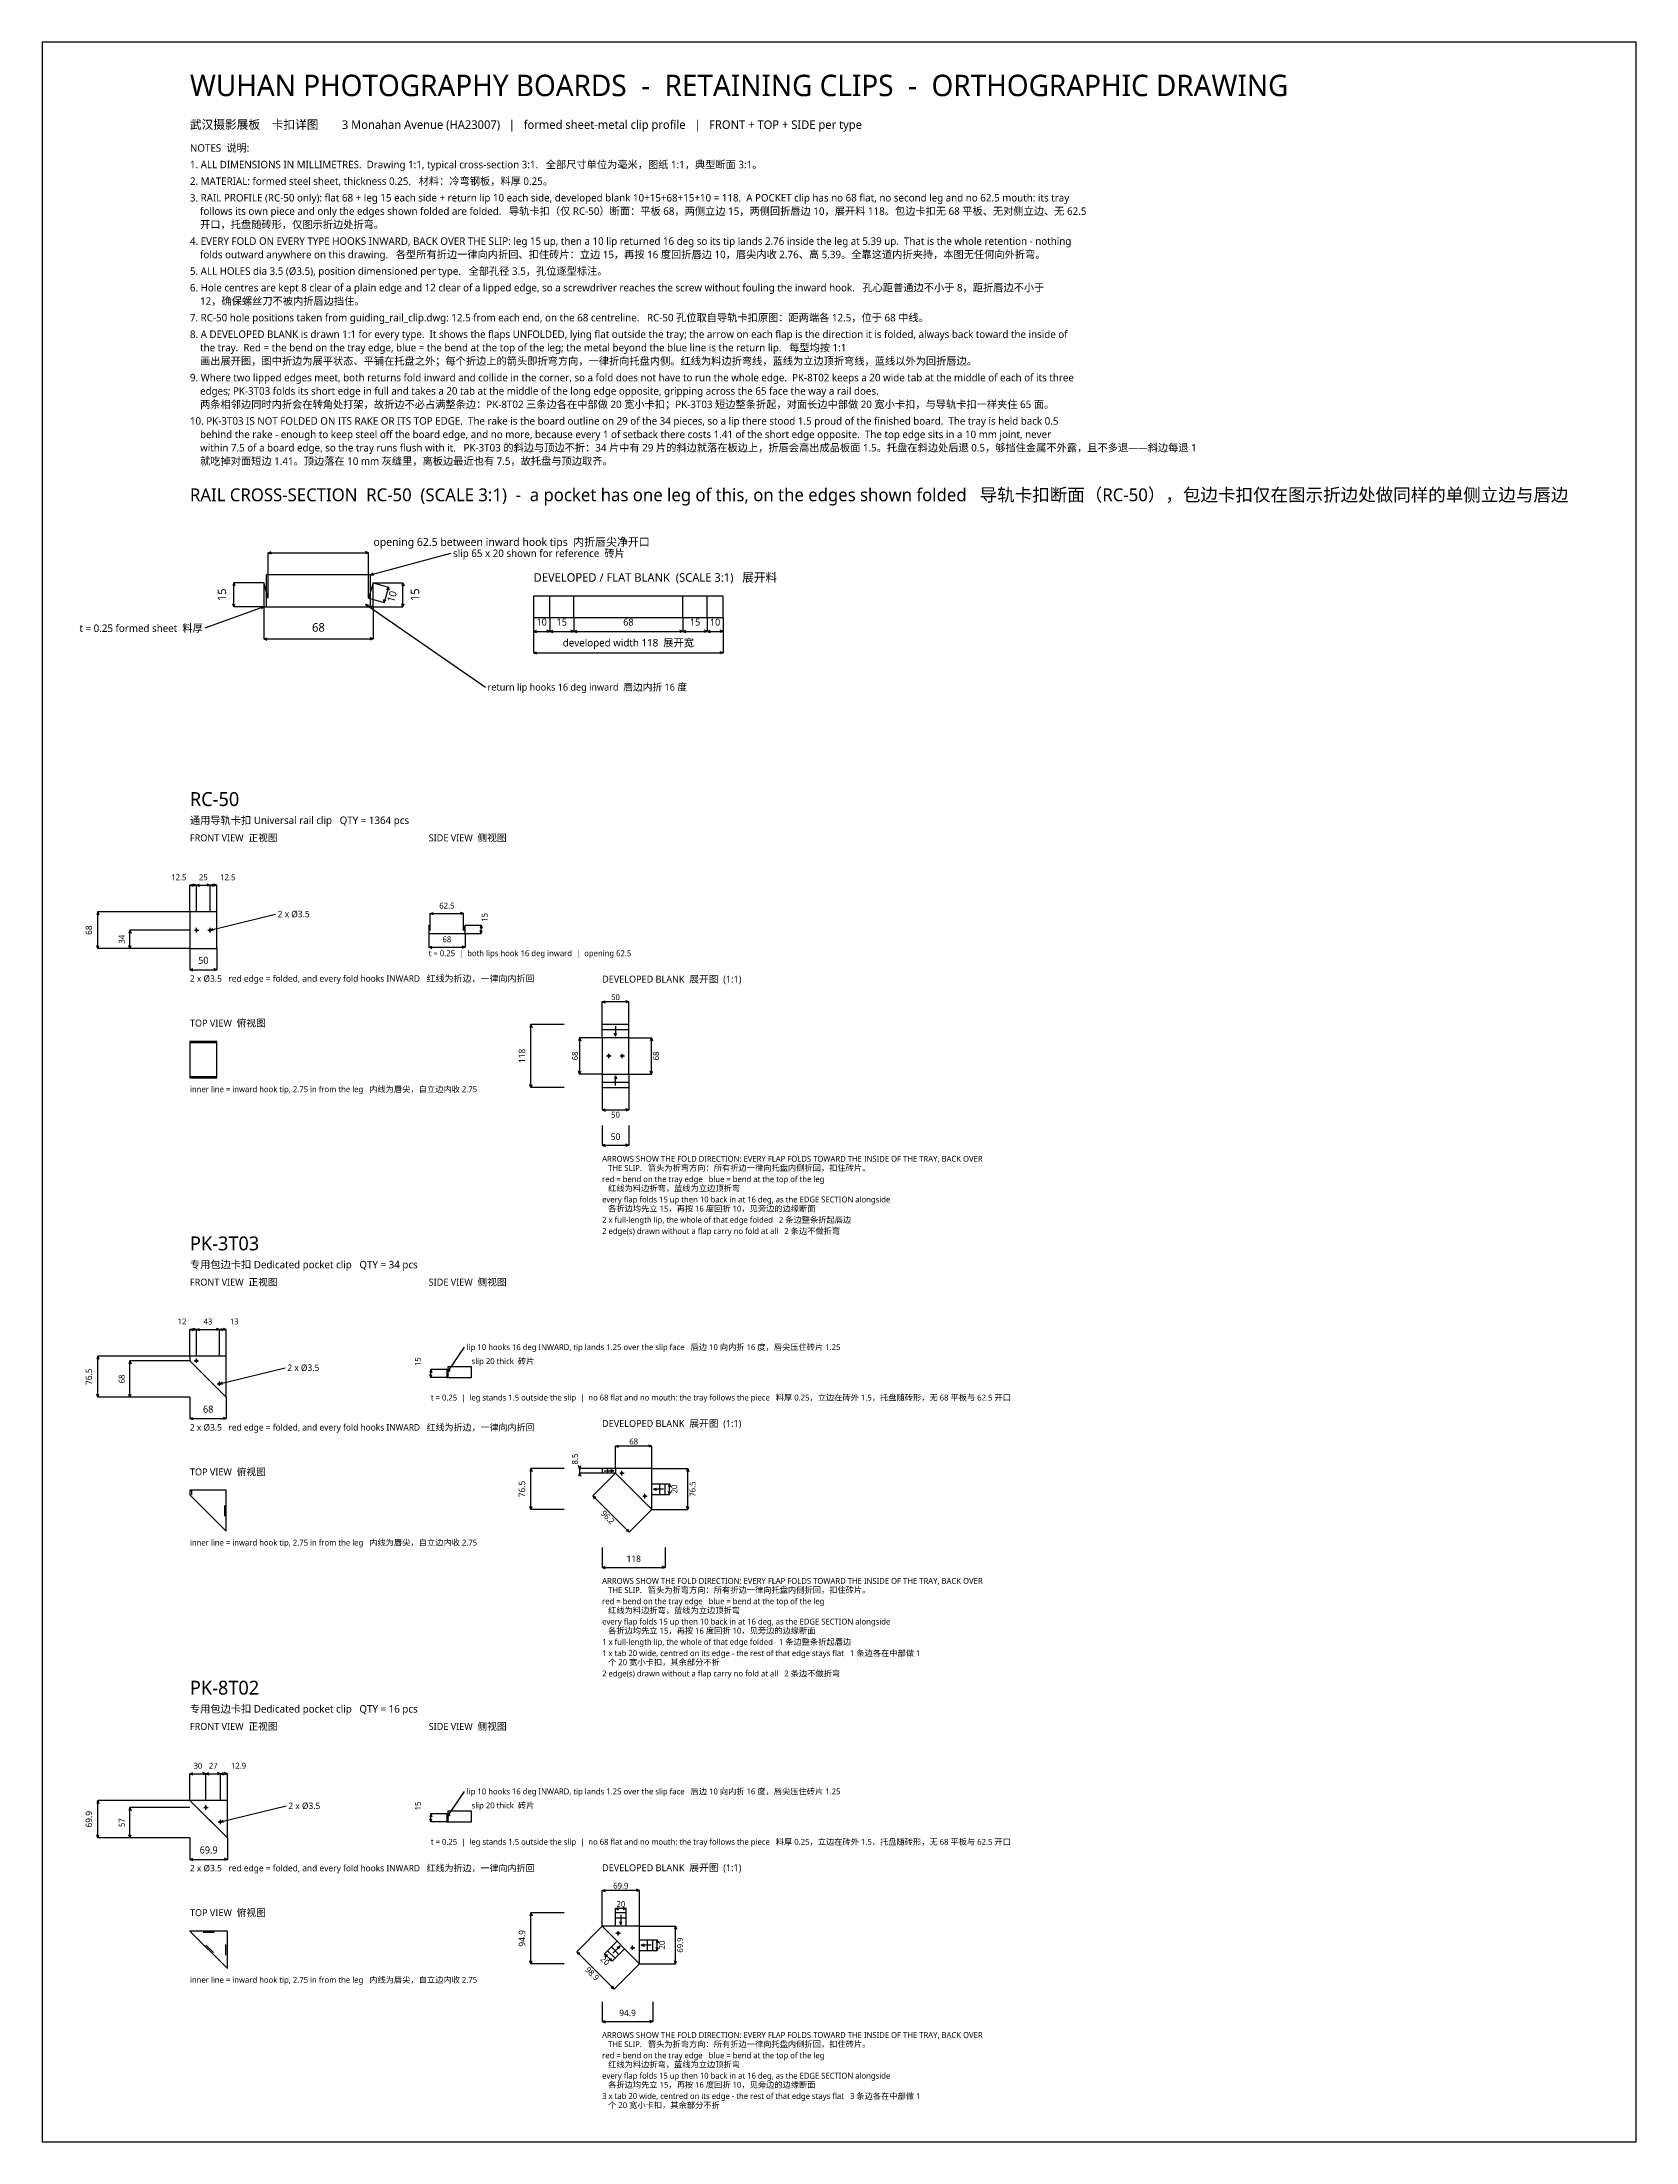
# Model space of a CAD drawing. Header units: millimetres. Extents: x -276 to 2701, y -3810 to 113.
import ezdxf
from ezdxf.enums import TextEntityAlignment as Align

# ---------------------------------------------------------------- set-up
doc = ezdxf.new("R2010")
doc.units = ezdxf.units.MM
for name, color, linetype in [('BORDER', 7, 'Continuous'), ('CL', 4, 'Continuous'), ('DIM', 8, 'Continuous'), ('HOLE', 1, 'Continuous'), ('LIP', 1, 'Continuous'), ('NOTE', 7, 'Continuous'), ('OUTLINE', 7, 'Continuous'), ('SECT', 7, 'Continuous'), ('TITLE', 7, 'Continuous')]:
    doc.layers.add(name, color=color, linetype=linetype)
doc.styles.add('CN', font='msyh.ttc')

msp = doc.modelspace()

# ---------------------------------------------------------------- linework, layer by layer
at = {"layer": 'BORDER'}
msp.add_lwpolyline([(-276.3, -3809.9), (2701.3, -3809.9), (2701.3, 113.1), (-276.3, 113.1), (-276.3, -3809.9)], dxfattribs=at)
at = {"layer": 'CL'}
for p, q in [((8.3, -1546), (16.6, -1546)), ((12.5, -1550.2), (12.5, -1541.8)), ((33.4, -1546), (41.6, -1546)), ((37.5, -1550.2), (37.5, -1541.8)), ((820, -1732), (770, -1732)), ((778.4, -1781), (786.6, -1781)), ((782.5, -1785.2), (782.5, -1776.8)), ((803.4, -1781), (811.6, -1781)), ((807.5, -1785.2), (807.5, -1776.8)), ((770, -1830), (820, -1830)), ((7.8, -2350.5), (16.1, -2350.5)), ((12, -2354.6), (12, -2346.3)), ((55, -2397.6), (55, -2389.3)), ((50.9, -2393.5), (59.1, -2393.5)), ((780, -2552), (780, -2560.5)), ((802.9, -2560.5), (811.1, -2560.5)), ((807, -2564.6), (807, -2556.3)), ((878, -2600.2), (878, -2580.2)), ((845.9, -2603.5), (854.1, -2603.5)), ((850, -2607.6), (850, -2599.3)), ((25.9, -3184.9), (34.1, -3184.9)), ((30, -3189.1), (30, -3180.8)), ((52.9, -3211.9), (61.1, -3211.9)), ((57, -3216.1), (57, -3207.8)), ((815, -3392), (795, -3392)), ((787.3, -3445.5), (801.4, -3459.6)), ((795.9, -3419.9), (804.1, -3419.9)), ((800, -3424.1), (800, -3415.8)), ((822.9, -3446.9), (831.1, -3446.9)), ((827, -3451.1), (827, -3442.8)), ((854.9, -3452), (854.9, -3432))]:
    msp.add_line(p, q, dxfattribs=at)
at = {"layer": 'DIM'}
for p, q in [((146.2, -841), (151.9, -838.9)), ((146.2, -841), (333.8, -841)), ((146.2, -841), (151.9, -843.1)), ((333.8, -841), (328.1, -838.9)), ((333.8, -841), (328.1, -843.1)), ((337.5, -882), (487.5, -842)), ((82, -897), (79.9, -902.6)), ((138, -897), (82, -897)), ((82, -942), (82, -897)), ((82, -897), (84.1, -902.6)), ((337.5, -882), (342.4, -878.6)), ((337.5, -882), (343.5, -882.5)), ((342, -897), (398, -897)), ((342, -897), (370.8, -905.2)), ((398, -897), (395.9, -902.6)), ((398, -942), (398, -897)), ((398, -897), (400.1, -902.6)), ((82, -942), (79.9, -936.4)), ((82, -942), (84.1, -936.4)), ((328, -937), (552, -1092)), ((328, -937), (333.8, -938.5)), ((328, -937), (331.5, -941.9)), ((333.8, -925.8), (362.6, -934.1)), ((362.6, -934.1), (362.2, -928.1)), ((370.8, -905.2), (362.6, -934.1)), ((362.6, -934.1), (366.1, -929.2)), ((370.8, -905.2), (367.3, -910.1)), ((370.8, -905.2), (371.3, -911.2)), ((398, -942), (395.9, -936.4)), ((398, -942), (400.1, -936.4)), ((138, -942), (28, -982)), ((138, -942), (82, -942)), ((138, -942), (132, -942)), ((138, -942), (133.4, -945.9)), ((138, -942), (138, -1002)), ((342, -942), (342, -1002)), ((342, -942), (398, -942)), ((642, -962), (642, -988)), ((672, -962), (672, -988)), ((672, -962), (672, -988)), ((717, -962), (717, -988)), ((717, -962), (717, -988)), ((921, -962), (921, -988)), ((921, -962), (921, -988)), ((966, -962), (966, -988)), ((966, -962), (966, -988)), ((996, -962), (996, -988)), ((138, -1002), (143.6, -999.9)), ((138, -1002), (342, -1002)), ((138, -1002), (143.6, -1004.1)), ((342, -1002), (336.4, -999.9)), ((342, -1002), (336.4, -1004.1)), ((642, -988), (647.6, -985.9)), ((642, -988), (672, -988)), ((642, -988), (647.6, -990.1)), ((642, -988), (642, -1028)), ((672, -988), (666.4, -985.9)), ((672, -988), (666.4, -990.1)), ((672, -988), (677.6, -985.9)), ((672, -988), (717, -988)), ((672, -988), (677.6, -990.1)), ((717, -988), (711.4, -985.9)), ((717, -988), (711.4, -990.1)), ((717, -988), (722.6, -985.9)), ((717, -988), (921, -988)), ((717, -988), (722.6, -990.1)), ((921, -988), (915.4, -985.9)), ((921, -988), (915.4, -990.1)), ((921, -988), (926.6, -985.9)), ((921, -988), (966, -988)), ((921, -988), (926.6, -990.1)), ((966, -988), (960.4, -985.9)), ((966, -988), (960.4, -990.1)), ((966, -988), (971.6, -985.9)), ((966, -988), (996, -988)), ((966, -988), (971.6, -990.1)), ((996, -988), (990.4, -985.9)), ((996, -988), (990.4, -990.1)), ((996, -988), (996, -1028)), ((642, -1028), (647.6, -1025.9)), ((642, -1028), (996, -1028)), ((642, -1028), (647.6, -1030.1)), ((996, -1028), (990.4, -1025.9)), ((996, -1028), (990.4, -1030.1)), ((0, -1462), (5.6, -1459.9)), ((0, -1512), (0, -1462)), ((0, -1462), (12.5, -1462)), ((0, -1462), (5.6, -1464.1)), ((12.5, -1462), (6.9, -1459.9)), ((12.5, -1462), (6.9, -1464.1)), ((12.5, -1462), (18.1, -1459.9)), ((12.5, -1512), (12.5, -1462)), ((12.5, -1512), (12.5, -1462)), ((12.5, -1462), (37.5, -1462)), ((12.5, -1462), (18.1, -1464.1)), ((37.5, -1462), (31.9, -1459.9)), ((37.5, -1462), (31.9, -1464.1)), ((37.5, -1462), (43.1, -1459.9)), ((37.5, -1512), (37.5, -1462)), ((37.5, -1512), (37.5, -1462)), ((37.5, -1462), (50, -1462)), ((37.5, -1462), (43.1, -1464.1)), ((50, -1462), (44.4, -1459.9)), ((50, -1462), (44.4, -1464.1)), ((50, -1512), (50, -1462)), ((-172, -1512), (-174.1, -1517.6)), ((0, -1512), (-172, -1512)), ((-172, -1580), (-172, -1512)), ((-172, -1512), (-169.9, -1517.6)), ((37.5, -1546), (160, -1516)), ((448.8, -1515), (454.4, -1512.9)), ((448.8, -1515), (511.2, -1515)), ((448.8, -1515), (454.4, -1517.1)), ((511.2, -1515), (505.6, -1512.9)), ((511.2, -1515), (505.6, -1517.1)), ((-112, -1546), (-114.1, -1551.6)), ((0, -1546), (-112, -1546)), ((-112, -1580), (-112, -1546)), ((-112, -1546), (-109.9, -1551.6)), ((37.5, -1546), (42.5, -1542.7)), ((37.5, -1546), (43.5, -1546.7)), ((446, -1552), (446, -1578)), ((514, -1537), (544, -1537)), ((514, -1552), (514, -1578)), ((514, -1552), (544, -1552)), ((544, -1537), (541.9, -1542.6)), ((544, -1552), (541.9, -1546.4)), ((544, -1552), (544, -1537)), ((544, -1537), (546.1, -1542.6)), ((544, -1552), (546.1, -1546.4)), ((-172, -1580), (-174.1, -1574.4)), ((-172, -1580), (-169.9, -1574.4)), ((0, -1580), (-172, -1580)), ((-112, -1580), (-114.1, -1574.4)), ((-112, -1580), (-109.9, -1574.4)), ((0, -1580), (-112, -1580)), ((0, -1580), (0, -1620)), ((50, -1580), (50, -1620)), ((446, -1578), (451.6, -1575.9)), ((446, -1578), (514, -1578)), ((446, -1578), (451.6, -1580.1)), ((514, -1578), (508.4, -1575.9)), ((514, -1578), (508.4, -1580.1)), ((0, -1620), (5.6, -1617.9)), ((0, -1620), (50, -1620)), ((0, -1620), (5.6, -1622.1)), ((50, -1620), (44.4, -1617.9)), ((50, -1620), (44.4, -1622.1)), ((770, -1680), (775.6, -1677.9)), ((770, -1747), (770, -1680)), ((820, -1680), (770, -1680)), ((770, -1680), (775.6, -1682.1)), ((820, -1680), (814.4, -1677.9)), ((820, -1680), (814.4, -1682.1)), ((820, -1747), (820, -1680)), ((637, -1722), (634.9, -1727.6)), ((699, -1722), (637, -1722)), ((637, -1840), (637, -1722)), ((637, -1722), (639.1, -1727.6)), ((728, -1747), (725.9, -1752.6)), ((770, -1747), (728, -1747)), ((728, -1747), (728, -1815)), ((728, -1747), (730.1, -1752.6)), ((795, -1744), (792.9, -1738.4)), ((795, -1744), (797.1, -1738.4)), ((820, -1747), (862, -1747)), ((862, -1747), (859.9, -1752.6)), ((862, -1815), (862, -1747)), ((862, -1747), (864.1, -1752.6)), ((637, -1840), (634.9, -1834.4)), ((637, -1840), (639.1, -1834.4)), ((699, -1840), (637, -1840)), ((728, -1815), (725.9, -1809.4)), ((728, -1815), (730.1, -1809.4)), ((770, -1815), (728, -1815)), ((770, -1815), (770, -1882)), ((795, -1818), (792.9, -1823.6)), ((795, -1818), (797.1, -1823.6)), ((820, -1815), (820, -1882)), ((820, -1815), (862, -1815)), ((862, -1815), (859.9, -1809.4)), ((862, -1815), (864.1, -1809.4)), ((770, -1882), (775.6, -1879.9)), ((770, -1882), (820, -1882)), ((770, -1882), (775.6, -1884.1)), ((820, -1882), (814.4, -1879.9)), ((820, -1882), (814.4, -1884.1)), ((770, -1911), (770, -1948)), ((820, -1911), (820, -1948)), ((770, -1948), (775.6, -1945.9)), ((770, -1948), (820, -1948)), ((770, -1948), (775.6, -1950.1)), ((820, -1948), (814.4, -1945.9)), ((820, -1948), (814.4, -1950.1)), ((0, -2292), (5.6, -2289.9)), ((0, -2342), (0, -2292)), ((0, -2292), (12, -2292)), ((0, -2292), (5.6, -2294.1)), ((12, -2292), (6.4, -2289.9)), ((12, -2292), (6.4, -2294.1)), ((12, -2292), (17.6, -2289.9)), ((12, -2342), (12, -2292)), ((12, -2342), (12, -2292)), ((12, -2292), (55, -2292)), ((12, -2292), (17.6, -2294.1)), ((55, -2292), (49.4, -2289.9)), ((55, -2292), (49.4, -2294.1)), ((55, -2292), (60.6, -2289.9)), ((55, -2342), (55, -2292)), ((55, -2342), (55, -2292)), ((55, -2292), (68, -2292)), ((55, -2292), (60.6, -2294.1)), ((68, -2292), (62.4, -2289.9)), ((68, -2292), (62.4, -2294.1)), ((68, -2342), (68, -2292)), ((-172, -2342), (-174.1, -2347.6)), ((0, -2342), (-172, -2342)), ((-172, -2418.5), (-172, -2342)), ((-172, -2342), (-169.9, -2347.6)), ((-112, -2350.5), (-114.1, -2356.1)), ((0, -2350.5), (-112, -2350.5)), ((-112, -2418.5), (-112, -2350.5)), ((-112, -2350.5), (-109.9, -2356.1)), ((481.4, -2371.8), (513.1, -2325)), ((55, -2393.5), (178, -2363.5)), ((55, -2393.5), (60, -2390.1)), ((450, -2367), (447.9, -2372.6)), ((450, -2382), (447.9, -2376.4)), ((480, -2367), (450, -2367)), ((450, -2382), (450, -2367)), ((450, -2367), (452.1, -2372.6)), ((450, -2382), (452.1, -2376.4)), ((480, -2382), (450, -2382)), ((481.4, -2371.8), (482.8, -2366)), ((481.4, -2371.8), (486.2, -2368.3)), ((-172, -2418.5), (-174.1, -2412.8)), ((-172, -2418.5), (-169.9, -2412.8)), ((0, -2418.5), (-172, -2418.5)), ((-112, -2418.5), (-114.1, -2412.8)), ((-112, -2418.5), (-109.9, -2412.8)), ((0, -2418.5), (-112, -2418.5)), ((0, -2418.5), (0, -2458.5)), ((55, -2393.5), (61, -2394.1)), ((68, -2418.5), (68, -2458.5)), ((0, -2458.5), (5.6, -2456.4)), ((0, -2458.5), (68, -2458.5)), ((0, -2458.5), (5.6, -2460.5)), ((68, -2458.5), (62.4, -2456.4)), ((68, -2458.5), (62.4, -2460.5)), ((795, -2510), (800.6, -2507.9)), ((795, -2552), (795, -2510)), ((863, -2510), (795, -2510)), ((795, -2510), (800.6, -2512.1)), ((863, -2510), (857.4, -2507.9)), ((863, -2510), (857.4, -2512.1)), ((863, -2552), (863, -2510)), ((728, -2552), (725.9, -2546.4)), ((728, -2552), (730.1, -2546.4)), ((637, -2552), (634.9, -2557.6)), ((699, -2552), (637, -2552)), ((637, -2628.5), (637, -2552)), ((637, -2552), (639.1, -2557.6)), ((728, -2560.5), (725.9, -2566.1)), ((795, -2552), (728, -2552)), ((728, -2552), (728, -2560.5)), ((795, -2560.5), (728, -2560.5)), ((728, -2560.5), (730.1, -2566.1)), ((795, -2560.5), (752.8, -2602.7)), ((792, -2556.2), (786.4, -2554.2)), ((792, -2556.2), (786.4, -2558.3)), ((863, -2552), (930, -2552)), ((863, -2580.2), (896, -2580.2)), ((866, -2590.2), (871.6, -2588.2)), ((896, -2580.2), (893.9, -2585.9)), ((896, -2600.2), (896, -2580.2)), ((896, -2580.2), (898, -2585.9)), ((930, -2552), (927.9, -2557.6)), ((930, -2628.5), (930, -2552)), ((930, -2552), (932, -2557.6)), ((637, -2628.5), (634.9, -2622.8)), ((637, -2628.5), (639.1, -2622.8)), ((752.8, -2602.7), (820.8, -2670.7)), ((752.8, -2602.7), (758.2, -2605.2)), ((752.8, -2602.7), (755.3, -2608.1)), ((863, -2600.2), (896, -2600.2)), ((866, -2590.2), (871.6, -2592.3)), ((896, -2600.2), (893.9, -2594.6)), ((896, -2600.2), (898, -2594.6)), ((930, -2628.5), (927.9, -2622.8)), ((930, -2628.5), (932, -2622.8)), ((699, -2628.5), (637, -2628.5)), ((820.8, -2670.7), (818.3, -2665.2)), ((863, -2628.5), (820.8, -2670.7)), ((863, -2628.5), (930, -2628.5)), ((770, -2699.5), (770, -2736.5)), ((820.8, -2670.7), (815.4, -2668.1)), ((888, -2699.5), (888, -2736.5)), ((770, -2736.5), (775.6, -2734.4)), ((770, -2736.5), (888, -2736.5)), ((770, -2736.5), (775.6, -2738.5)), ((888, -2736.5), (882.4, -2734.4)), ((888, -2736.5), (882.4, -2738.5)), ((0, -3122), (5.6, -3119.9)), ((0, -3172), (0, -3122)), ((0, -3122), (30, -3122)), ((0, -3122), (5.6, -3124.1)), ((30, -3122), (24.4, -3119.9)), ((30, -3122), (24.4, -3124.1)), ((30, -3122), (35.6, -3119.9)), ((30, -3172), (30, -3122)), ((30, -3172), (30, -3122)), ((30, -3122), (57, -3122)), ((30, -3122), (35.6, -3124.1)), ((57, -3122), (51.4, -3119.9)), ((57, -3122), (51.4, -3124.1)), ((57, -3122), (62.6, -3119.9)), ((57, -3172), (57, -3122)), ((57, -3172), (57, -3122)), ((57, -3122), (69.9, -3122)), ((57, -3122), (62.6, -3124.1)), ((69.9, -3122), (64.3, -3119.9)), ((69.9, -3122), (64.3, -3124.1)), ((69.9, -3172), (69.9, -3122)), ((-172, -3172), (-174.1, -3177.6)), ((0, -3172), (-172, -3172)), ((-172, -3241.9), (-172, -3172)), ((-172, -3172), (-169.9, -3177.6)), ((481.4, -3201.8), (513.1, -3155)), ((-112, -3184.9), (-114.1, -3190.6)), ((0, -3184.9), (-112, -3184.9)), ((-112, -3241.9), (-112, -3184.9)), ((-112, -3184.9), (-109.9, -3190.6)), ((57, -3211.9), (179.9, -3181.9)), ((57, -3211.9), (62, -3208.6)), ((57, -3211.9), (63, -3212.6)), ((450, -3197), (447.9, -3202.6)), ((450, -3212), (447.9, -3206.4)), ((480, -3197), (450, -3197)), ((450, -3212), (450, -3197)), ((450, -3197), (452.1, -3202.6)), ((450, -3212), (452.1, -3206.4)), ((480, -3212), (450, -3212)), ((481.4, -3201.8), (482.8, -3196)), ((481.4, -3201.8), (486.2, -3198.3)), ((-172, -3241.9), (-174.1, -3236.3)), ((-172, -3241.9), (-169.9, -3236.3)), ((0, -3241.9), (-172, -3241.9)), ((-112, -3241.9), (-114.1, -3236.3)), ((-112, -3241.9), (-109.9, -3236.3)), ((0, -3241.9), (-112, -3241.9)), ((0, -3241.9), (0, -3281.9)), ((69.9, -3241.9), (69.9, -3281.9)), ((0, -3281.9), (5.6, -3279.9)), ((0, -3281.9), (69.9, -3281.9)), ((0, -3281.9), (5.6, -3284)), ((69.9, -3281.9), (64.3, -3279.9)), ((69.9, -3281.9), (64.3, -3284)), ((770, -3340), (775.6, -3338)), ((770, -3407), (770, -3340)), ((839.9, -3340), (770, -3340)), ((770, -3340), (775.6, -3342.1)), ((795, -3374), (800.6, -3371.9)), ((815, -3374), (809.3, -3371.9)), ((839.9, -3340), (834.3, -3337.9)), ((839.9, -3340), (834.3, -3342.1)), ((839.9, -3407), (839.9, -3340)), ((637, -3382), (634.9, -3387.6)), ((699, -3382), (637, -3382)), ((637, -3476.9), (637, -3382)), ((637, -3382), (639.1, -3387.6)), ((770, -3407), (722.6, -3454.4)), ((795, -3407), (795, -3374)), ((815, -3374), (795, -3374)), ((795, -3374), (800.6, -3376.1)), ((805, -3404), (802.9, -3398.4)), ((805, -3404), (807, -3398.4)), ((815, -3374), (809.3, -3376.1)), ((815, -3407), (815, -3374)), ((839.9, -3407), (906.9, -3407)), ((906.9, -3407), (904.9, -3412.6)), ((906.9, -3476.9), (906.9, -3407)), ((906.9, -3407), (909, -3412.6)), ((797.9, -3434.9), (774.6, -3458.2)), ((812, -3449), (788.7, -3472.4)), ((802.8, -3444.1), (797.4, -3446.6)), ((802.8, -3444.1), (800.3, -3449.5)), ((839.9, -3432), (872.9, -3432)), ((839.9, -3452), (872.9, -3452)), ((842.9, -3442), (848.6, -3439.9)), ((842.9, -3442), (848.6, -3444)), ((872.9, -3432), (870.9, -3437.6)), ((872.9, -3452), (870.9, -3446.3)), ((872.9, -3452), (872.9, -3432)), ((872.9, -3432), (875, -3437.6)), ((872.9, -3452), (875, -3446.3)), ((637, -3476.9), (634.9, -3471.3)), ((637, -3476.9), (639.1, -3471.3)), ((699, -3476.9), (637, -3476.9)), ((722.6, -3454.4), (792.5, -3524.3)), ((722.6, -3454.4), (728.1, -3456.9)), ((722.6, -3454.4), (725.2, -3459.8)), ((774.6, -3458.2), (788.7, -3472.4)), ((774.6, -3458.2), (780, -3460.8)), ((774.6, -3458.2), (777.1, -3463.7)), ((788.7, -3472.4), (783.3, -3469.8)), ((788.7, -3472.4), (786.2, -3466.9)), ((839.9, -3476.9), (792.5, -3524.3)), ((839.9, -3476.9), (906.9, -3476.9)), ((906.9, -3476.9), (904.9, -3471.3)), ((906.9, -3476.9), (909, -3471.3)), ((792.5, -3524.3), (787.1, -3521.8)), ((792.5, -3524.3), (790, -3518.9)), ((770, -3547.9), (770, -3584.9)), ((864.9, -3547.9), (864.9, -3584.9)), ((770, -3584.9), (775.6, -3582.9)), ((770, -3584.9), (864.9, -3584.9)), ((770, -3584.9), (775.6, -3587)), ((864.9, -3584.9), (859.3, -3582.9)), ((864.9, -3584.9), (859.3, -3587))]:
    msp.add_line(p, q, dxfattribs=at)
at = {"layer": 'DIM', "color": 8}
for p, q in [((146.2, -925.8), (146.2, -841)), ((333.8, -925.8), (333.8, -841)), ((448.8, -1546.6), (448.8, -1515)), ((511.2, -1546.6), (511.2, -1515))]:
    msp.add_line(p, q, dxfattribs=at)
for points in [[(142.5, -942), (337.5, -942), (337.5, -882), (142.5, -882)], [(481.5, -2382), (526, -2382), (526, -2362), (481.5, -2362)], [(481.5, -3212), (526, -3212), (526, -3192), (481.5, -3192)]]:
    msp.add_lwpolyline(points, close=True, dxfattribs=at)
at = {"layer": 'DIM'}
msp.add_arc((342, -897), 44, 254.04, 270, dxfattribs=at)
at = {"layer": 'HOLE'}
for centre in [(12.5, -1546), (37.5, -1546), (782.5, -1781), (807.5, -1781), (12, -2350.5), (55, -2393.5), (807, -2560.5), (850, -2603.5), (30, -3184.9), (57, -3211.9), (800, -3419.9), (827, -3446.9)]:
    msp.add_circle(centre, 1.75, dxfattribs=at)
at = {"layer": 'LIP'}
for p, q in [((50, -1512), (0, -1512)), ((0, -1580), (50, -1580)), ((795, -1725.5), (795, -1744)), ((50, -1756.8), (0, -1756.8)), ((820, -1747), (770, -1747)), ((0, -1819.2), (50, -1819.2)), ((770, -1815), (820, -1815)), ((795, -1836.5), (795, -1818)), ((0, -2342), (0, -2350.5)), ((68, -2390.2), (68, -2370.2)), ((773.5, -2556.2), (792, -2556.2)), ((795, -2552), (795, -2560.5)), ((863, -2600.2), (863, -2580.2)), ((2.8, -2592.5), (2.8, -2600.9)), ((65.2, -2640.7), (65.2, -2620.7)), ((884.5, -2590.2), (866, -2590.2)), ((45, -3172), (25, -3172)), ((27.9, -3199.9), (42, -3214)), ((69.9, -3217), (69.9, -3197)), ((815, -3407), (795, -3407)), ((805, -3385.5), (805, -3404)), ((45, -3418.7), (25, -3418.7)), ((29.8, -3441.9), (44, -3456)), ((67.2, -3460.9), (67.2, -3440.9)), ((789.8, -3457.2), (802.8, -3444.1)), ((797.9, -3434.9), (812, -3449)), ((839.9, -3452), (839.9, -3432)), ((861.4, -3442), (842.9, -3442))]:
    msp.add_line(p, q, dxfattribs=at)
at = {"layer": 'OUTLINE', "color": 8}
for p, q in [((672, -962), (672, -922)), ((717, -962), (717, -922)), ((921, -962), (921, -922)), ((966, -962), (966, -922))]:
    msp.add_line(p, q, dxfattribs=at)
at = {"layer": 'OUTLINE'}
for p, q in [((770, -1747), (770, -1722)), ((820, -1722), (770, -1722)), ((820, -1747), (820, -1722)), ((770, -1815), (770, -1840)), ((770, -1840), (820, -1840)), ((820, -1815), (820, -1840)), ((795, -2552), (770, -2552)), ((770, -2552), (770, -2560.5)), ((795, -2560.5), (770, -2560.5)), ((863, -2580.2), (888, -2580.2)), ((888, -2600.2), (888, -2580.2)), ((863, -2600.2), (888, -2600.2)), ((795, -3407), (795, -3382)), ((815, -3382), (795, -3382)), ((815, -3407), (815, -3382)), ((797.9, -3434.9), (780.2, -3452.6)), ((812, -3449), (794.3, -3466.7)), ((839.9, -3432), (864.9, -3432)), ((839.9, -3452), (864.9, -3452)), ((864.9, -3452), (864.9, -3432)), ((780.2, -3452.6), (794.3, -3466.7))]:
    msp.add_line(p, q, dxfattribs=at)
for points in [[(642, -962), (996, -962), (996, -922), (642, -922), (642, -962)], [(0, -1580), (50, -1580), (50, -1512), (0, -1512), (0, -1580)], [(0, -1822), (50, -1822), (50, -1754), (0, -1754), (0, -1822)], [(770, -1815), (820, -1815), (820, -1747), (770, -1747), (770, -1815)], [(0, -2350.5), (68, -2418.5), (68, -2342), (0, -2342), (0, -2350.5)], [(795, -2560.5), (863, -2628.5), (863, -2552), (795, -2552), (795, -2560.5)], [(0, -2600.9), (68, -2668.9), (68, -2592.5), (0, -2592.5), (0, -2600.9)], [(69.9, -3241.9), (69.9, -3172), (0, -3172), (69.9, -3241.9)], [(839.9, -3476.9), (839.9, -3407), (770, -3407), (839.9, -3476.9)], [(69.9, -3485.8), (69.9, -3415.9), (0, -3415.9), (69.9, -3485.8)]]:
    msp.add_lwpolyline(points, dxfattribs=at)
at = {"layer": 'SECT'}
for points in [[(146.2, -925.8), (138, -897), (138, -942), (342, -942), (342, -897), (333.8, -925.8)], [(448.8, -1546.6), (446, -1537), (446, -1552), (514, -1552), (514, -1537), (511.2, -1546.6)], [(482.8, -2376.6), (480, -2367), (480, -2382), (526, -2382)], [(482.8, -3206.6), (480, -3197), (480, -3212), (526, -3212)]]:
    msp.add_lwpolyline(points, dxfattribs=at)

# ---------------------------------------------------------------- texts
at = {"layer": 'DIM', "style": 'CN'}
for s, height, p in [('opening 62.5 between inward hook tips  内折唇尖净开口', 15, (342.8, -832.8)), ('12.5', 11, (56.6, -1456)), ('13', 11, (74.6, -2285.9)), ('12.9', 11, (76.5, -3115.9))]:
    msp.add_text(s, height=height, dxfattribs=at).set_placement(p, align=Align.BOTTOM_LEFT)
for s, height, p in [('slip 65 x 20 shown for reference  砖片', 14, (491.5, -842)), ('return lip hooks 16 deg inward  唇边内折 16 度', 13, (556, -1092)), ('2 x %%c3.5', 12, (164, -1516)), ('lip 10 hooks 16 deg INWARD, tip lands 1.25 over the slip face   唇边 10 向内折 16 度，唇尖压住砖片 1.25', 11, (517.1, -2325)), ('2 x %%c3.5', 12, (182, -2363.5)), ('2 x %%c3.5', 12, (183.9, -3181.9)), ('lip 10 hooks 16 deg INWARD, tip lands 1.25 over the slip face   唇边 10 向内折 16 度，唇尖压住砖片 1.25', 11, (517.1, -3155))]:
    msp.add_text(s, height=height, dxfattribs=at).set_placement(p, align=Align.MIDDLE_LEFT)
for s, height, rotation, p in [('15', 16, 90, (59.6, -919.5)), ('10', 14, 74.038, (377.5, -922.8)), ('15', 16, 90, (420.4, -919.5)), ('68', 12, 90, (-188.8, -1546)), ('34', 11, 90, (-127.4, -1563)), ('118', 12, 90, (620.2, -1781)), ('68', 11, 90, (719.2, -1781)), ('68', 11, 90, (870.8, -1781)), ('76.5', 12, 90, (-188.8, -2380.2)), ('68', 11, 90, (-127.4, -2384.5)), ('76.5', 12, 90, (620.2, -2590.2)), ('20', 11, 90, (904.8, -2590.2)), ('76.5', 11, 90, (938.8, -2590.2)), ('96.2', 11, -45, (780.6, -2642.9)), ('69.9', 12, 90, (-188.8, -3207)), ('57', 11, 90, (-127.4, -3213.4)), ('69.9', 11, 0.0063, (804.9, -3331.2)), ('20', 11, 0.0063, (805, -3365.2)), ('94.9', 12, 90, (620.2, -3429.5)), ('20', 11, 90, (881.7, -3442)), ('69.9', 11, 90, (915.7, -3442)), ('98.9', 11, -45, (751.4, -3495.6)), ('20', 11, -45, (775.4, -3471.5))]:
    msp.add_text(s, height=height, rotation=rotation, dxfattribs=at).set_placement(p, align=Align.MIDDLE_CENTER)
msp.add_text('t = 0.25 formed sheet  料厚', height=14, dxfattribs=at).set_placement((24, -982), align=Align.MIDDLE_RIGHT)
for s, height, p in [('68', 16, (240, -993.2)), ('10', 13, (657, -980.9)), ('15', 13, (694.5, -980.9)), ('68', 13, (819, -980.9)), ('15', 13, (943.5, -980.9)), ('10', 13, (981, -980.9)), ('developed width 118  展开宽', 14, (819, -1020.3)), ('25', 11, (25, -1456)), ('62.5', 11, (480, -1509)), ('68', 11, (480, -1572)), ('50', 13, (25, -1612.8)), ('50', 12, (795, -1941.4)), ('43', 11, (33.5, -2285.9)), ('68', 13, (34, -2451.3)), ('118', 12, (829, -2729.9)), ('30', 11, (15, -3115.9)), ('27', 11, (43.5, -3115.9)), ('69.9', 13, (35, -3274.8)), ('94.9', 12, (817.5, -3578.3))]:
    msp.add_text(s, height=height, dxfattribs=at).set_placement(p, align=Align.BOTTOM_CENTER)
for s, p in [('12.5', (-6.6, -1456)), ('12', (-6.6, -2285.9))]:
    msp.add_text(s, height=11, dxfattribs=at).set_placement(p, align=Align.BOTTOM_RIGHT)
for p in [(559.4, -1530.4), (434.6, -2360.4), (434.6, -3190.4)]:
    msp.add_text('15', height=11, rotation=90, dxfattribs=at).set_placement(p, align=Align.BOTTOM_LEFT)
for s, p in [('50', (795, -1671.2)), ('50', (795, -1890.8)), ('68', (829, -2501.2))]:
    msp.add_text(s, height=11, dxfattribs=at).set_placement(p, align=Align.MIDDLE_CENTER)
msp.add_text('8.5', height=11, rotation=90, dxfattribs=at).set_placement((719.2, -2544.3), align=Align.MIDDLE_LEFT)
at = {"layer": 'NOTE', "style": 'CN'}
for s, height, p in [('NOTES  说明:', 14, (0, -96)), ('1. ALL DIMENSIONS IN MILLIMETRES.  Drawing 1:1, typical cross-section 3:1.   全部尺寸单位为毫米，图纸 1:1，典型断面 3:1。', 14, (0, -127)), ('2. MATERIAL: formed steel sheet, thickness 0.25.   材料：冷弯钢板，料厚 0.25。', 14, (0, -158)), ('3. RAIL PROFILE (RC-50 only): flat 68 + leg 15 each side + return lip 10 each side, developed blank 10+15+68+15+10 = 118.  A POCKET clip has no 68 flat, no second leg and no 62.5 mouth: its tray', 14, (0, -189)), ('    follows its own piece and only the edges shown folded are folded.   导轨卡扣（仅 RC-50）断面：平板 68，两侧立边 15，两侧回折唇边 10，展开料 118。包边卡扣无 68 平板、无对侧立边、无 62.5', 14, (0, -214)), ('    开口，托盘随砖形，仅图示折边处折弯。', 14, (0, -239)), ('4. EVERY FOLD ON EVERY TYPE HOOKS INWARD, BACK OVER THE SLIP: leg 15 up, then a 10 lip returned 16 deg so its tip lands 2.76 inside the leg at 5.39 up.  That is the whole retention - nothing', 14, (0, -270)), ('    folds outward anywhere on this drawing.   各型所有折边一律向内折回、扣住砖片：立边 15，再按 16 度回折唇边 10，唇尖内收 2.76、高 5.39。全靠这道内折夹持，本图无任何向外折弯。', 14, (0, -295)), ('5. ALL HOLES dia 3.5 (%%c3.5), position dimensioned per type.   全部孔径 3.5，孔位逐型标注。', 14, (0, -326)), ('6. Hole centres are kept 8 clear of a plain edge and 12 clear of a lipped edge, so a screwdriver reaches the screw without fouling the inward hook.   孔心距普通边不小于 8，距折唇边不小于', 14, (0, -357)), ('    12，确保螺丝刀不被内折唇边挡住。', 14, (0, -382)), ('7. RC-50 hole positions taken from guiding_rail_clip.dwg: 12.5 from each end, on the 68 centreline.   RC-50 孔位取自导轨卡扣原图：距两端各 12.5，位于 68 中线。', 14, (0, -413)), ('8. A DEVELOPED BLANK is drawn 1:1 for every type.  It shows the flaps UNFOLDED, lying flat outside the tray; the arrow on each flap is the direction it is folded, always back toward the inside of', 14, (0, -444)), ('    the tray.  Red = the bend on the tray edge, blue = the bend at the top of the leg; the metal beyond the blue line is the return lip.   每型均按 1:1', 14, (0, -469)), ('9. Where two lipped edges meet, both returns fold inward and collide in the corner, so a fold does not have to run the whole edge.  PK-8T02 keeps a 20 wide tab at the middle of each of its three', 14, (0, -525)), ('    画出展开图，图中折边为展平状态、平铺在托盘之外；每个折边上的箭头即折弯方向，一律折向托盘内侧。红线为料边折弯线，蓝线为立边顶折弯线，蓝线以外为回折唇边。', 14, (0, -494)), ('    edges; PK-3T03 folds its short edge in full and takes a 20 tab at the middle of the long edge opposite, gripping across the 65 face the way a rail does.  ', 14, (0, -550)), ('10. PK-3T03 IS NOT FOLDED ON ITS RAKE OR ITS TOP EDGE.  The rake is the board outline on 29 of the 34 pieces, so a lip there stood 1.5 proud of the finished board.  The tray is held back 0.5', 14, (0, -606)), ('    两条相邻边同时内折会在转角处打架，故折边不必占满整条边：PK-8T02 三条边各在中部做 20 宽小卡扣；PK-3T03 短边整条折起，对面长边中部做 20 宽小卡扣，与导轨卡扣一样夹住 65 面。', 14, (0, -575)), ('    behind the rake - enough to keep steel off the board edge, and no more, because every 1 of setback there costs 1.41 of the short edge opposite.  The top edge sits in a 10 mm joint, never', 14, (0, -631)), ('    within 7.5 of a board edge, so the tray runs flush with it.   PK-3T03 的斜边与顶边不折：34 片中有 29 片的斜边就落在板边上，折唇会高出成品板面 1.5。托盘在斜边处后退 0.5，够挡住金属不外露，且不多退——斜边每退 1', 14, (0, -656)), ('    就吃掉对面短边 1.41。顶边落在 10 mm 灰缝里，离板边最近也有 7.5，故托盘与顶边取齐。', 14, (0, -681)), ('t = 0.25  |  both lips hook 16 deg inward  |  opening 62.5', 11, (446, -1598)), ('2 x %%c3.5   red edge = folded, and every fold hooks INWARD   红线为折边，一律向内折回', 12, (0, -1646)), ('inner line = inward hook tip, 2.75 in from the leg   内线为唇尖，自立边内收 2.75', 11, (0, -1852)), ('ARROWS SHOW THE FOLD DIRECTION: EVERY FLAP FOLDS TOWARD THE INSIDE OF THE TRAY, BACK OVER', 11, (770, -1982)), ('   THE SLIP.   箭头为折弯方向：所有折边一律向托盘内侧折回，扣住砖片。', 11, (770, -1999)), ('red = bend on the tray edge   blue = bend at the top of the leg  ', 11, (770, -2020)), ('   红线为料边折弯，蓝线为立边顶折弯', 11, (770, -2037)), ('every flap folds 15 up then 10 back in at 16 deg, as the EDGE SECTION alongside  ', 11, (770, -2058)), ('   各折边均先立 15，再按 16 度回折 10，见旁边的边缘断面', 11, (770, -2075)), ('2 x full-length lip, the whole of that edge folded   2 条边整条折起唇边', 11, (770, -2096)), ('2 edge(s) drawn without a flap carry no fold at all   2 条边不做折弯', 11, (770, -2117)), ('slip 20 thick  砖片', 11, (526, -2360)), ('t = 0.25  |  leg stands 1.5 outside the slip  |  no 68 flat and no mouth: the tray follows the piece   料厚 0.25，立边在砖外 1.5，托盘随砖形，无 68 平板与 62.5 开口', 11, (450, -2428)), ('2 x %%c3.5   red edge = folded, and every fold hooks INWARD   红线为折边，一律向内折回', 12, (0, -2484.5)), ('inner line = inward hook tip, 2.75 in from the leg   内线为唇尖，自立边内收 2.75', 11, (0, -2698.9)), ('ARROWS SHOW THE FOLD DIRECTION: EVERY FLAP FOLDS TOWARD THE INSIDE OF THE TRAY, BACK OVER', 11, (770, -2770.5)), ('   THE SLIP.   箭头为折弯方向：所有折边一律向托盘内侧折回，扣住砖片。', 11, (770, -2787.5)), ('red = bend on the tray edge   blue = bend at the top of the leg  ', 11, (770, -2808.5)), ('   红线为料边折弯，蓝线为立边顶折弯', 11, (770, -2825.5)), ('every flap folds 15 up then 10 back in at 16 deg, as the EDGE SECTION alongside  ', 11, (770, -2846.5)), ('   各折边均先立 15，再按 16 度回折 10，见旁边的边缘断面', 11, (770, -2863.5)), ('1 x full-length lip, the whole of that edge folded   1 条边整条折起唇边', 11, (770, -2884.5)), ('1 x tab 20 wide, centred on its edge - the rest of that edge stays flat   1 条边各在中部做 1', 11, (770, -2905.5)), ('2 edge(s) drawn without a flap carry no fold at all   2 条边不做折弯', 11, (770, -2943.5)), ('   个 20 宽小卡扣，其余部分不折', 11, (770, -2922.5)), ('slip 20 thick  砖片', 11, (526, -3190)), ('t = 0.25  |  leg stands 1.5 outside the slip  |  no 68 flat and no mouth: the tray follows the piece   料厚 0.25，立边在砖外 1.5，托盘随砖形，无 68 平板与 62.5 开口', 11, (450, -3258)), ('2 x %%c3.5   red edge = folded, and every fold hooks INWARD   红线为折边，一律向内折回', 12, (0, -3307.9)), ('inner line = inward hook tip, 2.75 in from the leg   内线为唇尖，自立边内收 2.75', 11, (0, -3515.8)), ('ARROWS SHOW THE FOLD DIRECTION: EVERY FLAP FOLDS TOWARD THE INSIDE OF THE TRAY, BACK OVER', 11, (770, -3618.9)), ('red = bend on the tray edge   blue = bend at the top of the leg  ', 11, (770, -3656.9)), ('   THE SLIP.   箭头为折弯方向：所有折边一律向托盘内侧折回，扣住砖片。', 11, (770, -3635.9)), ('every flap folds 15 up then 10 back in at 16 deg, as the EDGE SECTION alongside  ', 11, (770, -3694.9)), ('   红线为料边折弯，蓝线为立边顶折弯', 11, (770, -3673.9)), ('3 x tab 20 wide, centred on its edge - the rest of that edge stays flat   3 条边各在中部做 1', 11, (770, -3732.9)), ('   各折边均先立 15，再按 16 度回折 10，见旁边的边缘断面', 11, (770, -3711.9)), ('   个 20 宽小卡扣，其余部分不折', 11, (770, -3749.9))]:
    msp.add_text(s, height=height, dxfattribs=at).set_placement(p, align=Align.BOTTOM_LEFT)
at = {"layer": 'TITLE', "style": 'CN'}
for s, height, p in [('WUHAN PHOTOGRAPHY BOARDS  -  RETAINING CLIPS  -  ORTHOGRAPHIC DRAWING', 40, (0, 0)), ('武汉摄影展板\u3000卡扣详图\u3000\u30003 Monahan Avenue (HA23007)   |   formed sheet-metal clip profile   |   FRONT + TOP + SIDE per type', 16, (0, -54)), ('RAIL CROSS-SECTION  RC-50  (SCALE 3:1)  -  a pocket has one leg of this, on the edges shown folded   导轨卡扣断面（RC-50），包边卡扣仅在图示折边处做同样的单侧立边与唇边', 24, (0, -752)), ('DEVELOPED / FLAT BLANK  (SCALE 3:1)   展开料', 16, (642, -900)), ('RC-50', 26, (0, -1322)), ('通用导轨卡扣 Universal rail clip   QTY = 1364 pcs', 14, (0, -1352)), ('FRONT VIEW  正视图', 13, (0, -1384)), ('SIDE VIEW  侧视图', 13, (446, -1384)), ('DEVELOPED BLANK  展开图  (1:1)', 13, (770, -1648)), ('TOP VIEW  俯视图', 13, (0, -1730)), ('PK-3T03', 26, (0, -2152)), ('专用包边卡扣 Dedicated pocket clip   QTY = 34 pcs', 14, (0, -2182)), ('FRONT VIEW  正视图', 13, (0, -2214)), ('SIDE VIEW  侧视图', 13, (446, -2214)), ('DEVELOPED BLANK  展开图  (1:1)', 13, (770, -2478)), ('TOP VIEW  俯视图', 13, (0, -2568.5)), ('PK-8T02', 26, (0, -2982)), ('专用包边卡扣 Dedicated pocket clip   QTY = 16 pcs', 14, (0, -3012)), ('FRONT VIEW  正视图', 13, (0, -3044)), ('SIDE VIEW  侧视图', 13, (446, -3044)), ('DEVELOPED BLANK  展开图  (1:1)', 13, (770, -3308)), ('TOP VIEW  俯视图', 13, (0, -3391.9))]:
    msp.add_text(s, height=height, dxfattribs=at).set_placement(p, align=Align.BOTTOM_LEFT)

doc.saveas('drawing.dxf')
